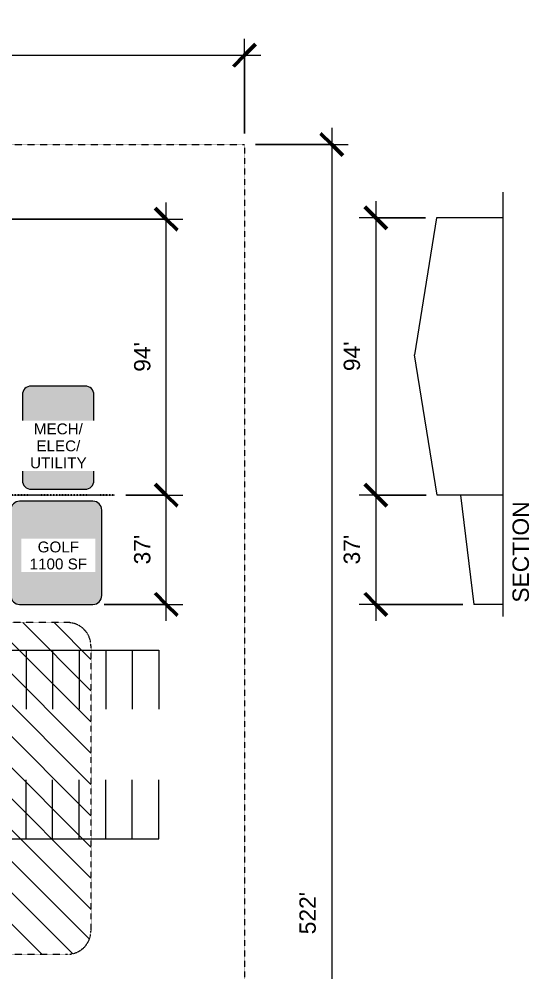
# Model space of a CAD drawing. Header units: inches. Extents: x -7427 to 42674, y -36022 to 16764.
# Drawn here: x 16130 to 18220, y -13239 to -9360 of the extents above; entities that cross this region are included whole.
import ezdxf

# ---------------------------------------------------------------- set-up
doc = ezdxf.new("R2010")
doc.units = ezdxf.units.IN
doc.header["$MEASUREMENT"] = 0
doc.linetypes.add('Dot 1_16_', pattern=[0.0625, 0, -0.0625])
doc.linetypes.add('Hidden 1_8_', pattern=[0.1875, 0.125, -0.0625])
for name, color, linetype, lineweight in [('A-ANNO-DIMS', 211, 'Continuous', 9), ('A-ANNO-DIMS-720', 211, 'Continuous', 9), ('A-DETL', 90, 'Continuous', 9), ('A-DETL-GENF', 92, 'Continuous', 9), ('A-DETL-HDLN', 90, 'Hidden 1_8_', 9), ('A-DETL-WIDE', 214, 'Continuous', 15), ('G-ANNO-TEXT', 231, 'Continuous', 9), ('L-SITE', 91, 'Continuous', 9)]:
    doc.layers.add(name, color=color, linetype=linetype, lineweight=lineweight)
doc.styles.add('Arial', font='arial.ttf', dxfattribs={"height": 44.258982})
doc.styles.add('Arial_2', font='arial.ttf', dxfattribs={"height": 66.388473})
doc.dimstyles.new('Linear_-_3_32__Arial', dxfattribs={"dimscale": 12, "dimtxt": 67.5, "dimasz": 7.5, "dimexe": 5.625, "dimexo": 3.75, "dimgap": 3.75, "dimtad": 1, "dimdec": 0, "dimrnd": 12, "dimzin": 1, "dimdsep": 46, "dimlunit": 4, "dimtxsty": 'Arial_2', "dimblk1": 'OBLIQUE', "dimblk2": 'OBLIQUE', "dimsah": 1, "dimcen": 0.09, "dimdle": 5.625, "dimazin": 0, "dimtfac": 1, "dimtdec": 4, "dimtix": 1, "dimtmove": 0, "dimatfit": 3, "dimfxl": 0, "dimtvp": 1, "dimfrac": 2, "dimtolj": 1, "dimtzin": 0, "dimarcsym": 0})

# ---------------------------------------------------------------- blocks, each defined once
blk = doc.blocks.new('Parking_Stall_Multiple - Parking_Stall_Multiple-263275-Level 1')
at = {"layer": 'L-SITE'}
for p, q in [((0, 4104), (0, 4212)), ((0, 4212), (240, 4212)), ((0, 4104), (240, 4104)), ((0, 3996), (0, 4104)), ((0, 4104), (240, 4104)), ((0, 3996), (240, 3996)), ((0, 3936), (0, 3996)), ((0, 3996), (240, 3996)), ((0, 3888), (0, 3936)), ((0, 3888), (240, 3888)), ((0, 3780), (0, 3888)), ((0, 3888), (240, 3888)), ((0, 3780), (240, 3780)), ((0, 3672), (0, 3780)), ((0, 3780), (240, 3780)), ((0, 3672), (240, 3672)), ((0, 3564), (0, 3672)), ((0, 3672), (240, 3672)), ((0, 3564), (240, 3564)), ((0, 3456), (0, 3564)), ((0, 3564), (240, 3564)), ((0, 3456), (240, 3456)), ((0, 3348), (0, 3456)), ((0, 3456), (240, 3456)), ((0, 3348), (240, 3348)), ((0, 3240), (0, 3348)), ((0, 3348), (240, 3348)), ((0, 3240), (240, 3240)), ((0, 3132), (0, 3240)), ((0, 3240), (240, 3240)), ((0, 3132), (240, 3132)), ((0, 3024), (0, 3132)), ((0, 3132), (240, 3132)), ((0, 3024), (240, 3024)), ((0, 2916), (0, 3024)), ((0, 3024), (240, 3024)), ((0, 2916), (240, 2916)), ((0, 2808), (0, 2916)), ((0, 2916), (240, 2916)), ((0, 2808), (240, 2808)), ((0, 2700), (0, 2808)), ((0, 2808), (240, 2808)), ((0, 2700), (240, 2700)), ((0, 2592), (0, 2700)), ((0, 2700), (240, 2700)), ((0, 2592), (240, 2592)), ((0, 2484), (0, 2592)), ((0, 2592), (240, 2592)), ((0, 2484), (240, 2484)), ((0, 2376), (0, 2484)), ((0, 2484), (240, 2484)), ((0, 2376), (240, 2376)), ((0, 2268), (0, 2376)), ((0, 2376), (240, 2376)), ((0, 2268), (240, 2268)), ((0, 2160), (0, 2268)), ((0, 2268), (240, 2268)), ((0, 2160), (240, 2160)), ((0, 2052), (0, 2160)), ((0, 2160), (240, 2160)), ((0, 2052), (240, 2052)), ((0, 1944), (0, 2052)), ((0, 2052), (240, 2052)), ((0, 1944), (240, 1944)), ((0, 1836), (0, 1944)), ((0, 1944), (240, 1944)), ((0, 1836), (240, 1836)), ((0, 1728), (0, 1836)), ((0, 1836), (240, 1836)), ((0, 1728), (240, 1728)), ((0, 1620), (0, 1728)), ((0, 1728), (240, 1728)), ((0, 1620), (240, 1620)), ((0, 1512), (0, 1620)), ((0, 1620), (240, 1620)), ((0, 1512), (240, 1512)), ((0, 1404), (0, 1512)), ((0, 1512), (240, 1512)), ((0, 1404), (240, 1404)), ((0, 1296), (0, 1404)), ((0, 1404), (240, 1404)), ((0, 1296), (240, 1296)), ((0, 1188), (0, 1296)), ((0, 1296), (240, 1296)), ((0, 1188), (240, 1188)), ((0, 1080), (0, 1188)), ((0, 1188), (240, 1188)), ((0, 1080), (240, 1080)), ((0, 972), (0, 1080)), ((0, 1080), (240, 1080)), ((0, 972), (240, 972)), ((0, 864), (0, 972)), ((0, 972), (240, 972)), ((0, 864), (240, 864)), ((0, 756), (0, 864)), ((0, 864), (240, 864)), ((0, 756), (240, 756)), ((0, 648), (0, 756)), ((0, 756), (240, 756)), ((0, 648), (240, 648)), ((0, 540), (0, 648)), ((0, 648), (240, 648)), ((0, 540), (240, 540)), ((0, 432), (0, 540)), ((0, 540), (240, 540)), ((0, 432), (240, 432)), ((0, 425.5), (0, 432)), ((0, 432), (240, 432)), ((0, 324), (0, 425.5)), ((0, 324), (240, 324)), ((0, 216), (0, 324)), ((0, 324), (240, 324)), ((0, 216), (240, 216)), ((0, 108), (0, 216)), ((0, 216), (240, 216)), ((0, 108), (240, 108)), ((0, 0), (0, 108)), ((0, 108), (240, 108)), ((0, 0), (240, 0))]:
    blk.add_line(p, q, dxfattribs=at)
blk = doc.blocks.new('Parking_Stall_Multiple - Parking_Stall_Multiple-263787-Level 1')
at = {"layer": 'L-SITE'}
for p, q in [((0, 0), (0, -108)), ((0, 0), (240, 0)), ((0, -108), (0, -216)), ((0, -108), (240, -108)), ((0, -108), (240, -108)), ((0, -216), (0, -324)), ((0, -216), (240, -216)), ((0, -216), (240, -216)), ((0, -324), (0, -425.5)), ((0, -324), (240, -324)), ((0, -324), (240, -324)), ((0, -425.5), (0, -432)), ((0, -432), (0, -540)), ((0, -432), (240, -432)), ((0, -432), (240, -432)), ((0, -540), (0, -648)), ((0, -540), (240, -540)), ((0, -540), (240, -540)), ((0, -648), (0, -756)), ((0, -648), (240, -648)), ((0, -648), (240, -648)), ((0, -756), (0, -864)), ((0, -756), (240, -756)), ((0, -756), (240, -756)), ((0, -864), (0, -972)), ((0, -864), (240, -864)), ((0, -864), (240, -864)), ((0, -972), (0, -1080)), ((0, -972), (240, -972)), ((0, -972), (240, -972)), ((0, -1080), (0, -1188)), ((0, -1080), (240, -1080)), ((0, -1080), (240, -1080)), ((0, -1188), (0, -1296)), ((0, -1188), (240, -1188)), ((0, -1188), (240, -1188)), ((0, -1296), (0, -1404)), ((0, -1296), (240, -1296)), ((0, -1296), (240, -1296)), ((0, -1404), (0, -1512)), ((0, -1404), (240, -1404)), ((0, -1404), (240, -1404)), ((0, -1512), (0, -1620)), ((0, -1512), (240, -1512)), ((0, -1512), (240, -1512)), ((0, -1620), (0, -1728)), ((0, -1620), (240, -1620)), ((0, -1620), (240, -1620)), ((0, -1728), (0, -1836)), ((0, -1728), (240, -1728)), ((0, -1728), (240, -1728)), ((0, -1836), (0, -1944)), ((0, -1836), (240, -1836)), ((0, -1836), (240, -1836)), ((0, -1944), (0, -2052)), ((0, -1944), (240, -1944)), ((0, -1944), (240, -1944)), ((0, -2052), (0, -2160)), ((0, -2052), (240, -2052)), ((0, -2052), (240, -2052)), ((0, -2160), (0, -2268)), ((0, -2160), (240, -2160)), ((0, -2160), (240, -2160)), ((0, -2268), (0, -2376)), ((0, -2268), (240, -2268)), ((0, -2268), (240, -2268)), ((0, -2376), (0, -2484)), ((0, -2376), (240, -2376)), ((0, -2376), (240, -2376)), ((0, -2484), (0, -2592)), ((0, -2484), (240, -2484)), ((0, -2484), (240, -2484)), ((0, -2592), (0, -2700)), ((0, -2592), (240, -2592)), ((0, -2592), (240, -2592)), ((0, -2700), (0, -2808)), ((0, -2700), (240, -2700)), ((0, -2700), (240, -2700)), ((0, -2808), (0, -2916)), ((0, -2808), (240, -2808)), ((0, -2808), (240, -2808)), ((0, -2916), (0, -3024)), ((0, -2916), (240, -2916)), ((0, -2916), (240, -2916)), ((0, -3024), (0, -3132)), ((0, -3024), (240, -3024)), ((0, -3024), (240, -3024)), ((0, -3132), (0, -3240)), ((0, -3132), (240, -3132)), ((0, -3132), (240, -3132)), ((0, -3240), (0, -3348)), ((0, -3240), (240, -3240)), ((0, -3240), (240, -3240)), ((0, -3348), (0, -3456)), ((0, -3348), (240, -3348)), ((0, -3348), (240, -3348)), ((0, -3456), (0, -3564)), ((0, -3456), (240, -3456)), ((0, -3456), (240, -3456)), ((0, -3564), (0, -3672)), ((0, -3564), (240, -3564)), ((0, -3564), (240, -3564)), ((0, -3672), (0, -3780)), ((0, -3672), (240, -3672)), ((0, -3672), (240, -3672)), ((0, -3780), (0, -3888)), ((0, -3780), (240, -3780)), ((0, -3780), (240, -3780)), ((0, -3888), (0, -3936)), ((0, -3888), (240, -3888)), ((0, -3888), (240, -3888)), ((0, -3936), (0, -3996)), ((0, -3996), (0, -4104)), ((0, -3996), (240, -3996)), ((0, -3996), (240, -3996)), ((0, -4104), (0, -4212)), ((0, -4104), (240, -4104)), ((0, -4104), (240, -4104)), ((0, -4212), (240, -4212))]:
    blk.add_line(p, q, dxfattribs=at)
blk = doc.blocks.new('DIMBLOCK4-Level 1')
at = {"layer": 'A-ANNO-DIMS-720'}
for p, q in [((17401.1, -9802.6), (17401.1, -16199.5)), ((17091.1, -9870.1), (17468.6, -9870.1)), ((17401.1, -9870.1), (17091.1, -9870.1)), ((17091.1, -16132), (17468.6, -16132)), ((17401.1, -16132), (17091.1, -16132))]:
    blk.add_line(p, q, dxfattribs=at)
at = {"layer": 'A-ANNO-DIMS-720', "lineweight": 50}
for p, q in [((17401.1, -9870.1), (17356.1, -9825.1)), ((17401.1, -9870.1), (17446.1, -9915.1)), ((17401.1, -16132), (17356.1, -16087)), ((17401.1, -16132), (17446.1, -16177))]:
    blk.add_line(p, q, dxfattribs=at)
at = {"layer": 'A-ANNO-DIMS-720', "color": 0, "insert": (17269.9, -13086.2), "char_height": 66.39, "width": 204.369, "attachment_point": 1, "rotation": 90, "line_spacing_factor": 0.938532, "style": 'Arial_2', "bg_fill": 3, "box_fill_scale": 1.25, "bg_fill_color": 0, "bg_fill_transparency": 0}
blk.add_mtext("522'", dxfattribs=at)
blk = doc.blocks.new('_Oblique')
at = {"color": 0, "linetype": 'ByBlock', "lineweight": -2}
blk.add_line((-0.5, -0.5), (0.5, 0.5), dxfattribs=at)
blk = doc.blocks.new('DIMBLOCK19-Level 1')
at = {"layer": 'A-ANNO-DIMS-720', "lineweight": 50}
for p, q in [((16728.3, -11298.1), (16683.3, -11253.1)), ((16728.3, -11298.1), (16773.3, -11343.1)), ((16728.3, -11742.9), (16683.3, -11697.9)), ((16728.3, -11742.9), (16773.3, -11787.9))]:
    blk.add_line(p, q, dxfattribs=at)
at = {"layer": 'A-ANNO-DIMS-720'}
for p, q in [((16563.1, -11298.1), (16795.8, -11298.1)), ((16728.3, -11298.1), (16563.1, -11298.1)), ((16728.3, -11810.4), (16728.3, -11298.1)), ((16475.1, -11742.9), (16795.8, -11742.9)), ((16728.3, -11742.9), (16475.1, -11742.9))]:
    blk.add_line(p, q, dxfattribs=at)
at = {"layer": 'A-ANNO-DIMS-720', "color": 0, "insert": (16597.2, -11580.2), "char_height": 66.39, "width": 143.308, "attachment_point": 1, "rotation": 90, "line_spacing_factor": 0.938532, "style": 'Arial_2', "bg_fill": 3, "box_fill_scale": 1.25, "bg_fill_color": 0, "bg_fill_transparency": 0}
blk.add_mtext("37'", dxfattribs=at)
blk = doc.blocks.new('DIMBLOCK20-Level 1')
at = {"layer": 'A-ANNO-DIMS-720'}
for p, q in [((16728.3, -11298.1), (16728.3, -10106.6)), ((15070.5, -10174.1), (16795.8, -10174.1)), ((16728.3, -10174.1), (15070.5, -10174.1)), ((16563.1, -11298.1), (16795.8, -11298.1)), ((16728.3, -11298.1), (16563.1, -11298.1))]:
    blk.add_line(p, q, dxfattribs=at)
at = {"layer": 'A-ANNO-DIMS-720', "lineweight": 50}
for p, q in [((16728.3, -10174.1), (16683.3, -10129.1)), ((16728.3, -10174.1), (16773.3, -10219.1)), ((16728.3, -11298.1), (16683.3, -11253.1)), ((16728.3, -11298.1), (16773.3, -11343.1))]:
    blk.add_line(p, q, dxfattribs=at)
at = {"layer": 'A-ANNO-DIMS-720', "color": 0, "insert": (16597.2, -10795.8), "char_height": 66.39, "width": 143.308, "attachment_point": 1, "rotation": 90, "line_spacing_factor": 0.938532, "style": 'Arial_2', "bg_fill": 3, "box_fill_scale": 1.25, "bg_fill_color": 0, "bg_fill_transparency": 0}
blk.add_mtext("94'", dxfattribs=at)
blk = doc.blocks.new('DIMBLOCK44-Level 1')
at = {"layer": 'A-ANNO-DIMS-720', "lineweight": 50}
for p, q in [((17581.1, -10169), (17536.1, -10124)), ((17581.1, -10169), (17626.1, -10214)), ((17581.1, -11298.1), (17536.1, -11253.1)), ((17581.1, -11298.1), (17626.1, -11343.1))]:
    blk.add_line(p, q, dxfattribs=at)
at = {"layer": 'A-ANNO-DIMS-720'}
for p, q in [((17581.1, -10101.5), (17581.1, -11298.1)), ((17782.7, -10169), (17513.6, -10169)), ((17581.1, -10169), (17782.7, -10169)), ((17784.8, -11298.1), (17513.6, -11298.1)), ((17581.1, -11298.1), (17784.8, -11298.1))]:
    blk.add_line(p, q, dxfattribs=at)
at = {"layer": 'A-ANNO-DIMS-720', "color": 0, "insert": (17449.9, -10793.2), "char_height": 66.39, "width": 143.308, "attachment_point": 1, "rotation": 90, "line_spacing_factor": 0.938532, "style": 'Arial_2', "bg_fill": 3, "box_fill_scale": 1.25, "bg_fill_color": 0, "bg_fill_transparency": 0}
blk.add_mtext("94'", dxfattribs=at)
blk = doc.blocks.new('DIMBLOCK45-Level 1')
at = {"layer": 'A-ANNO-DIMS-720', "lineweight": 50}
for p, q in [((17581.1, -11298.1), (17536.1, -11253.1)), ((17581.1, -11298.1), (17626.1, -11343.1)), ((17581.1, -11742.9), (17536.1, -11697.9)), ((17581.1, -11742.9), (17626.1, -11787.9))]:
    blk.add_line(p, q, dxfattribs=at)
at = {"layer": 'A-ANNO-DIMS-720'}
for p, q in [((17784.8, -11298.1), (17513.6, -11298.1)), ((17581.1, -11298.1), (17581.1, -11810.4)), ((17581.1, -11298.1), (17784.8, -11298.1)), ((17934.3, -11742.9), (17513.6, -11742.9)), ((17581.1, -11742.9), (17934.3, -11742.9))]:
    blk.add_line(p, q, dxfattribs=at)
at = {"layer": 'A-ANNO-DIMS-720', "color": 0, "insert": (17449.9, -11580.2), "char_height": 66.39, "width": 143.308, "attachment_point": 1, "rotation": 90, "line_spacing_factor": 0.938532, "style": 'Arial_2', "bg_fill": 3, "box_fill_scale": 1.25, "bg_fill_color": 0, "bg_fill_transparency": 0}
blk.add_mtext("37'", dxfattribs=at)
blk = doc.blocks.new('DIMBLOCK50-Level 1')
at = {"layer": 'A-ANNO-DIMS-720'}
for p, q in [((9068.4, -9825.1), (9068.4, -9439.9)), ((17046.1, -9825.1), (17046.1, -9439.9)), ((9000.9, -9507.4), (17113.6, -9507.4)), ((9068.4, -9507.4), (9068.4, -9825.1)), ((17046.1, -9507.4), (17046.1, -9825.1))]:
    blk.add_line(p, q, dxfattribs=at)
at = {"layer": 'A-ANNO-DIMS-720', "lineweight": 50}
for p, q in [((9068.4, -9507.4), (9113.4, -9462.4)), ((17046.1, -9507.4), (17091.1, -9462.4)), ((9068.4, -9507.4), (9023.4, -9552.4)), ((17046.1, -9507.4), (17001.1, -9552.4))]:
    blk.add_line(p, q, dxfattribs=at)
at = {"layer": 'A-ANNO-DIMS-720', "color": 0, "insert": (12972.1, -9376.3), "char_height": 66.39, "width": 204.369, "attachment_point": 1, "line_spacing_factor": 0.938532, "style": 'Arial_2', "bg_fill": 3, "box_fill_scale": 1.25, "bg_fill_color": 0, "bg_fill_transparency": 0}
blk.add_mtext("665'", dxfattribs=at)

msp = doc.modelspace()

# ---------------------------------------------------------------- hatches: boundary and pattern name
at = {"layer": 'A-DETL-GENF'}
for color, points in [(8, [(16398.2, -11274.1), (16402.2, -11273.9), (16406.2, -11273.2), (16410, -11272.1), (16413.8, -11270.5), (16417.3, -11268.6), (16420.6, -11266.3), (16423.6, -11263.6), (16426.3, -11260.6), (16428.6, -11257.3), (16430.6, -11253.7), (16432.1, -11250), (16433.2, -11246.1), (16433.9, -11242.1), (16434.2, -11238.1), (16433.9, -10886), (16433.2, -10882), (16432.1, -10878.1), (16430.6, -10874.4), (16428.6, -10870.8), (16426.3, -10867.5), (16423.6, -10864.5), (16420.6, -10861.8), (16417.3, -10859.5), (16413.8, -10857.5), (16410, -10856), (16406.2, -10854.9), (16402.2, -10854.2), (16398.2, -10854), (16174.8, -10854.2), (16170.8, -10854.9), (16166.9, -10856), (16163.2, -10857.5), (16159.7, -10859.5), (16156.4, -10861.8), (16153.4, -10864.5), (16150.7, -10867.5), (16148.4, -10870.8), (16146.4, -10874.4), (16144.9, -10878.1), (16143.7, -10882), (16143.1, -10886), (16142.8, -10890), (16143.1, -11242.1), (16143.7, -11246.1), (16144.9, -11250), (16146.4, -11253.7), (16148.4, -11257.3), (16150.7, -11260.6), (16153.4, -11263.6), (16156.4, -11266.3), (16159.7, -11268.6), (16163.2, -11270.5), (16166.9, -11272.1), (16170.8, -11273.2), (16174.8, -11273.9), (16178.8, -11274.1), (16378.6, -11274.1)]), (253, [(16378.6, -11742.9), (16434.1, -11742.7), (16438.1, -11742), (16442, -11740.9), (16445.7, -11739.4), (16449.2, -11737.4), (16452.5, -11735.1), (16455.5, -11732.4), (16458.2, -11729.4), (16460.6, -11726.1), (16462.5, -11722.6), (16464.1, -11718.8), (16465.2, -11714.9), (16465.9, -11711), (16466.1, -11706.9), (16465.9, -11354.8), (16465.2, -11350.8), (16464.1, -11346.9), (16462.5, -11343.2), (16460.6, -11339.7), (16458.2, -11336.4), (16455.5, -11333.3), (16452.5, -11330.7), (16449.2, -11328.3), (16445.7, -11326.4), (16442, -11324.8), (16438.1, -11323.7), (16434.1, -11323), (16430.1, -11322.8), (16127.9, -11323), (16123.9, -11323.7), (16120, -11324.8), (16116.3, -11326.4), (16112.7, -11328.3), (16109.4, -11330.7), (16106.4, -11333.3), (16103.7, -11336.4), (16101.4, -11339.7), (16099.5, -11343.2), (16097.9, -11346.9), (16096.8, -11350.8), (16096.1, -11354.8), (16095.9, -11358.8), (16096.1, -11711), (16096.8, -11714.9), (16097.9, -11718.8), (16099.5, -11722.6), (16101.4, -11726.1), (16103.7, -11729.4), (16106.4, -11732.4), (16109.4, -11735.1), (16112.7, -11737.4), (16116.3, -11739.4), (16120, -11740.9), (16123.9, -11742), (16127.9, -11742.7), (16131.9, -11742.9)])]:
    msp.add_hatch(color=color, dxfattribs=at).paths.add_polyline_path(points, flags=0)
h = msp.add_hatch(dxfattribs=at)
h.set_pattern_fill('FP_1', color=9, style=0, pattern_type=2)
h.set_pattern_definition([(135, (0, 0), (-63.6396, -63.6396), [])])
h.paths.add_polyline_path([(15947.2, -13167.4), (16333, -13167.2), (16339.8, -13166.4), (16346.5, -13165.2), (16353.2, -13163.5), (16359.7, -13161.3), (16366, -13158.7), (16372.1, -13155.7), (16378, -13152.2), (16383.6, -13148.2), (16389, -13143.9), (16394, -13139.3), (16398.7, -13134.3), (16403, -13128.9), (16406.9, -13123.3), (16410.4, -13117.4), (16413.4, -13111.3), (16416.1, -13104.9), (16418.2, -13098.4), (16419.9, -13091.8), (16421.1, -13085.1), (16421.9, -13078.2), (16422.1, -13071.4), (16421.9, -11906), (16421.1, -11899.2), (16419.9, -11892.5), (16418.2, -11885.8), (16416.1, -11879.3), (16413.4, -11873), (16410.4, -11866.9), (16406.9, -11861), (16403, -11855.3), (16398.7, -11850), (16394, -11845), (16389, -11840.3), (16383.6, -11836), (16378, -11832.1), (16372.1, -11828.6), (16366, -11825.5), (16359.7, -11822.9), (16353.2, -11820.7), (16346.5, -11819.1), (16339.8, -11817.8), (16333, -11817.1), (16326.1, -11816.9), (13000.8, -11817.1), (12994, -11817.8), (12987.2, -11819.1), (12980.6, -11820.7), (12974.1, -11822.9), (12967.8, -11825.5), (12961.6, -11828.6), (12955.8, -11832.1), (12950.1, -11836), (12944.8, -11840.3), (12939.8, -11845), (12935.1, -11850), (12930.8, -11855.3), (12926.9, -11861), (12923.4, -11866.9), (12920.3, -11873), (12917.7, -11879.3), (12915.5, -11885.8), (12913.8, -11892.5), (12912.6, -11899.2), (12911.9, -11906), (12911.7, -11921.3), (12911.9, -13078.2), (12912.6, -13085.1), (12913.8, -13091.8), (12915.5, -13098.4), (12917.7, -13104.9), (12920.3, -13111.3), (12923.4, -13117.4), (12926.9, -13123.3), (12930.8, -13128.9), (12935.1, -13134.3), (12939.8, -13139.3), (12944.8, -13143.9), (12950.1, -13148.2), (12955.8, -13152.2), (12961.6, -13155.7), (12967.8, -13158.7), (12974.1, -13161.3), (12980.6, -13163.5), (12987.2, -13165.2), (12994, -13166.4), (13000.8, -13167.2), (13007.7, -13167.4), (14221.6, -13167.4)], flags=0)

# ---------------------------------------------------------------- linework, layer by layer
at = {"layer": 'A-DETL', "linetype": 'Dot 1_16_', "lineweight": 25}
msp.add_line((16518.1, -11298.1), (12870.1, -11298.1), dxfattribs=at)
at = {"layer": 'A-DETL-HDLN'}
for p, q in [((9068.4, -9870.1), (17046.1, -9870.1)), ((17046.1, -9870.1), (17046.1, -16132)), ((16326.1, -11816.9), (13007.7, -11816.9)), ((16422.1, -13071.4), (16422.1, -11912.9)), ((13007.7, -13167.4), (16326.1, -13167.4))]:
    msp.add_line(p, q, dxfattribs=at)
for centre, start, end in [((16326.1, -11912.9), 360, 90), ((16326.1, -13071.4), 270, 0)]:
    msp.add_arc(centre, 96, start, end, dxfattribs=at)
at = {"layer": 'A-DETL-WIDE'}
for p, q in [((18097.8, -10064.1), (18097.8, -11792.1)), ((17827.7, -10169), (17737.8, -10727.2)), ((18097.8, -10169), (17827.7, -10169)), ((17829.8, -11298.1), (17737.8, -10727.2)), ((16398.2, -10854), (16178.8, -10854)), ((16142.8, -10890), (16142.8, -11238.1)), ((16434.2, -11238.1), (16434.2, -10890)), ((16178.8, -11274.1), (16398.2, -11274.1)), ((16430.1, -11322.8), (16131.9, -11322.8)), ((18097.8, -11298.1), (17829.8, -11298.1)), ((17924.7, -11298.1), (17979.3, -11742.9)), ((16466.1, -11706.9), (16466.1, -11358.8)), ((16131.9, -11742.9), (16430.1, -11742.9)), ((18097.8, -11742.9), (17979.3, -11742.9))]:
    msp.add_line(p, q, dxfattribs=at)
for centre, start, end in [((16178.8, -10890), 90, 180), ((16398.2, -10890), 0, 90), ((16178.8, -11238.1), 180, 270), ((16398.2, -11238.1), 270, 360), ((16131.9, -11358.8), 90, 180), ((16430.1, -11358.8), 0, 90), ((16131.9, -11706.9), 180, 270), ((16430.1, -11706.9), 270, 360)]:
    msp.add_arc(centre, 36, start, end, dxfattribs=at)

# ---------------------------------------------------------------- block references
at = {"layer": 'L-SITE'}
for name, p, rotation in [('Parking_Stall_Multiple - Parking_Stall_Multiple-263275-Level 1', (12486.1, -11929.5), 269.9999999999997), ('Parking_Stall_Multiple - Parking_Stall_Multiple-263787-Level 1', (12486.1, -12697.5), 89.99999999999972)]:
    msp.add_blockref(name, p, dxfattribs=dict(at, rotation=rotation))

# ---------------------------------------------------------------- texts
at = {"layer": 'G-ANNO-TEXT', "color": 7, "insert": (18136.7, -11529.7), "char_height": 66.39, "width": 490.05, "attachment_point": 2, "rotation": 90, "line_spacing_factor": 0.938532, "style": 'Arial_2', "bg_fill": 3, "box_fill_scale": 1.25, "bg_fill_color": 0, "bg_fill_transparency": 0}
msp.add_mtext('SECTION', dxfattribs=at)

# ---------------------------------------------------------------- next in the draw order: texts
at = {"layer": 'G-ANNO-TEXT', "color": 7, "char_height": 44.26, "attachment_point": 2, "line_spacing_factor": 0.938532, "style": 'Arial', "bg_fill": 3, "box_fill_scale": 1.25, "bg_fill_color": 0, "bg_fill_transparency": 0}
for s, insert, width in [('MECH/\\PELEC/\\PUTILITY\\P', (16289.3, -11006.2), 272.7), ('GOLF\\P1100 SF', (16289.3, -11487), 278.64)]:
    msp.add_mtext(s, dxfattribs=dict(at, insert=insert, width=width))

# ---------------------------------------------------------------- next in the draw order: dimensions: what is measured, and where the dimension line sits
at = {"layer": 'A-ANNO-DIMS'}
dim = msp.add_linear_dim(base=(17401.1, -16132), p1=(17046.1, -9870.1), p2=(17046.1, -16132), angle=90, dimstyle='Linear_-_3_32__Arial', override={"dimpost": '<>', "dimfxl": 6261.900272}, dxfattribs=at)
dim.commit()
dim.dimension.update_dxf_attribs({"geometry": 'DIMBLOCK4-Level 1', "text_midpoint": (17322.2, -13001)})

# ---------------------------------------------------------------- next in the draw order: dimensions: what is measured, and where the dimension line sits
dim = msp.add_linear_dim(base=(17046.1, -9507.4), p1=(9068.4, -9870.1), p2=(17046.1, -9870.1), dimstyle='Linear_-_3_32__Arial', override={"dimpost": '<>', "dimfxl": 7977.725351}, dxfattribs=at)
dim.commit()
dim.dimension.update_dxf_attribs({"geometry": 'DIMBLOCK50-Level 1', "text_midpoint": (13057.3, -9428.6)})
for base, p1, p2, override, picture, middle in [((17581.1, -11298.1), (17827.7, -10169), (17829.8, -11298.1), {"dimpost": '<>', "dimfxl": 1129.066552}, 'DIMBLOCK44-Level 1', (17502.2, -10733.5)), ((16728.3, -11298.1), (16430.1, -11742.9), (16518.1, -11298.1), {"dimpost": '<>', "dimfxl": 453.505912}, 'DIMBLOCK19-Level 1', (16649.4, -11520.5))]:
    dim = msp.add_linear_dim(base=base, p1=p1, p2=p2, angle=90, dimstyle='Linear_-_3_32__Arial', override=override, dxfattribs=at)
    dim.commit()
    dim.dimension.update_dxf_attribs({"geometry": picture, "text_midpoint": middle})

# ---------------------------------------------------------------- next in the draw order: dimensions: what is measured, and where the dimension line sits
for base, p1, p2, override, picture, middle in [((16728.3, -10174.1), (16518.1, -11298.1), (15025.5, -10174.1), {"dimpost": '<>', "dimfxl": 1868.462571}, 'DIMBLOCK20-Level 1', (16649.4, -10736.1)), ((17581.1, -11742.9), (17829.8, -11298.1), (17979.3, -11742.9), {"dimpost": '<>', "dimfxl": 469.350805}, 'DIMBLOCK45-Level 1', (17502.1, -11520.5))]:
    dim = msp.add_linear_dim(base=base, p1=p1, p2=p2, angle=90, dimstyle='Linear_-_3_32__Arial', override=override, dxfattribs=at)
    dim.commit()
    dim.dimension.update_dxf_attribs({"geometry": picture, "text_midpoint": middle})

doc.saveas('drawing.dxf')
